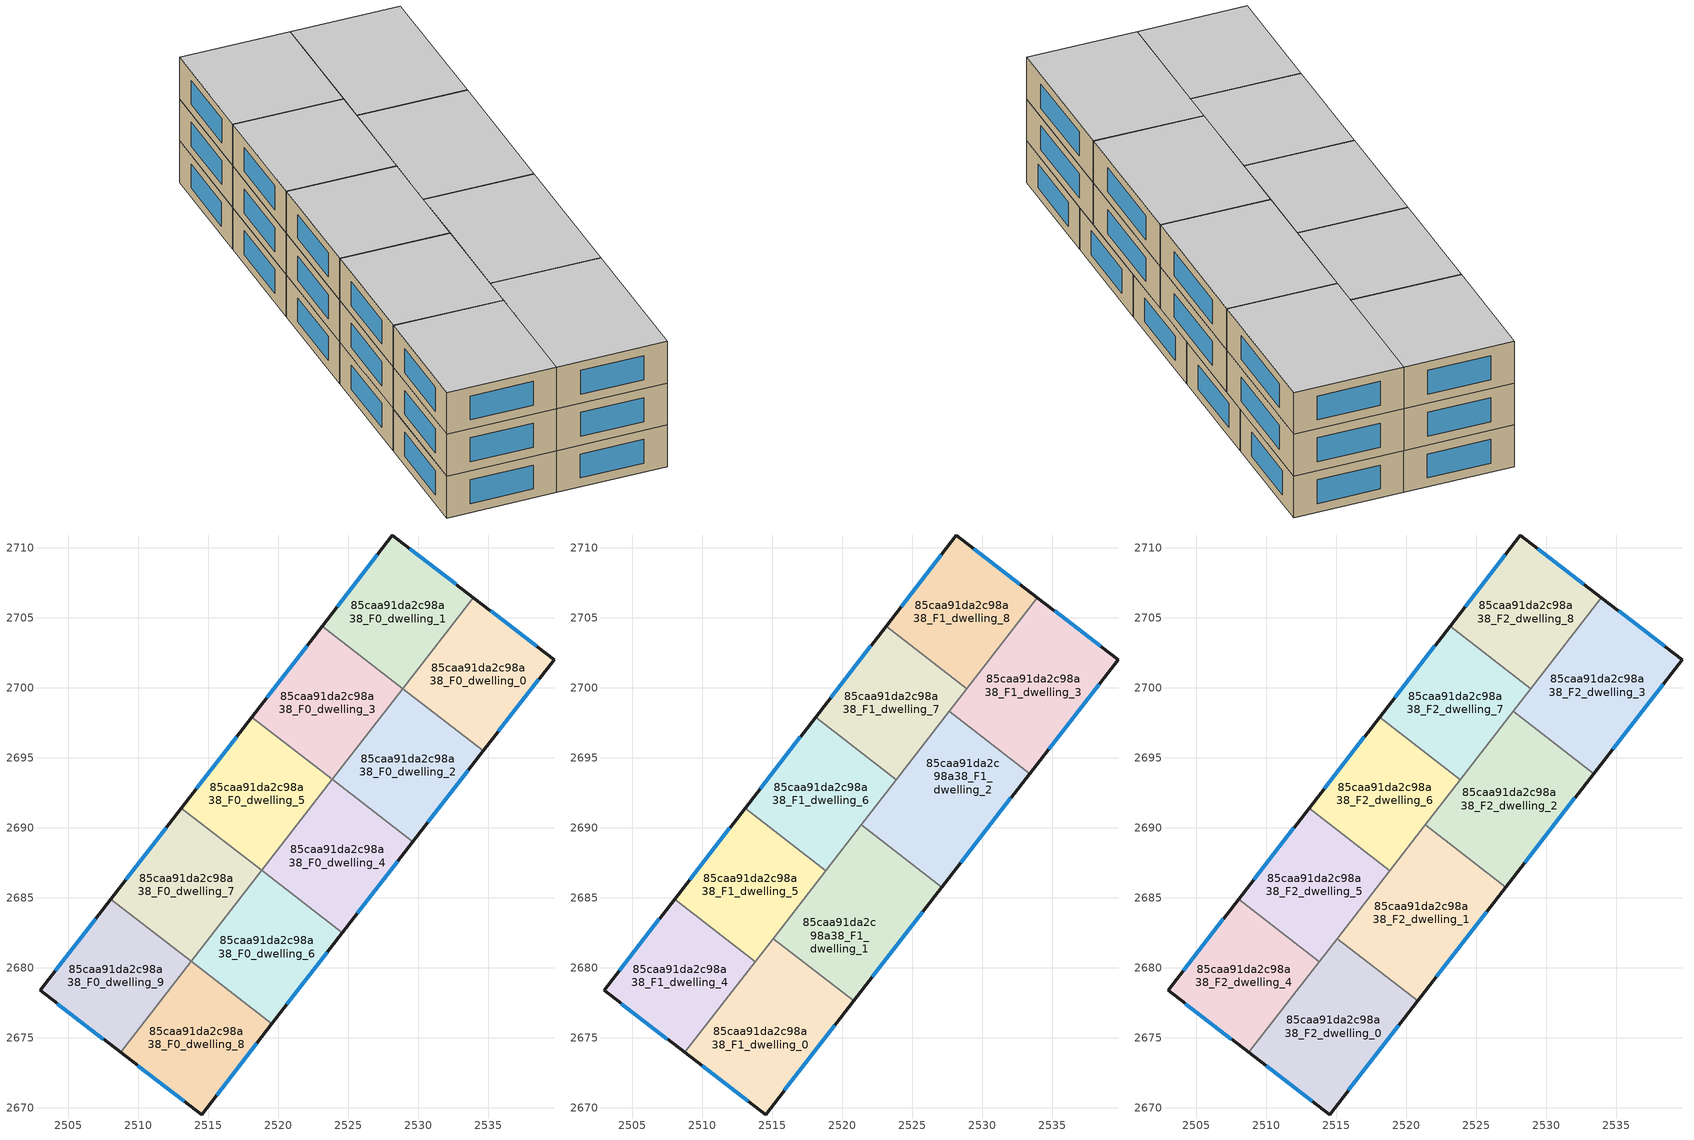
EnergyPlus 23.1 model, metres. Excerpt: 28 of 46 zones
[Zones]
85caa91da2c98a38_F0_dwelling_0
 floor ground (EU_floor_Construction): 2539.71,2702.02 2534.66,2695.5 2528.91,2699.95 2533.95,2706.45 z0
 wall outside (EU_wall_Construction): 2534.66,2695.5 2539.71,2702.02 2533.95,2706.45 z0:3
 wall to 85caa91da2c98a38_F0_dwelling_1 (EU_wall_Construction): 2533.95,2706.45 2528.91,2699.95 z0:3
 wall to 85caa91da2c98a38_F0_dwelling_2 (EU_wall_Construction): 2528.91,2699.95 2534.66,2695.5 z0:3
 window (EU_Window_Construction): 2538.48,2702.97 2535.18,2705.5 / 2535.74,2696.9 2538.63,2700.62 z0.64:2.36
 ceiling adiabatic (EU_roof_Construction): 2534.66,2695.5 2539.71,2702.02 2533.95,2706.45 2528.91,2699.95 z3
85caa91da2c98a38_F0_dwelling_1
 floor ground (EU_floor_Construction): 2533.95,2706.45 2528.91,2699.95 2523.15,2704.41 2528.17,2710.89 z0
 wall outside (EU_wall_Construction): 2533.95,2706.45 2528.17,2710.89 2523.15,2704.41 z0:3
 wall to 85caa91da2c98a38_F0_dwelling_3 (EU_wall_Construction): 2523.15,2704.41 2528.91,2699.96 z0:3
 wall to 85caa91da2c98a38_F0_dwelling_2 (EU_wall_Construction): 2528.91,2699.96 2528.91,2699.95 z0:3
 window (EU_Window_Construction): 2527.09,2709.5 2524.23,2705.8 / 2532.71,2707.4 2529.41,2709.94 z0.64:2.36
 ceiling adiabatic (EU_roof_Construction): 2528.91,2699.95 2533.95,2706.45 2533.94,2706.46 2528.91,2699.96 z3
85caa91da2c98a38_F0_dwelling_2
 floor ground (EU_floor_Construction): 2534.66,2695.5 2529.62,2689 2523.87,2693.46 2528.91,2699.96 z0
 wall outside (EU_wall_Construction): 2529.62,2689 2534.66,2695.5 z0:3
 wall to 85caa91da2c98a38_F0_dwelling_3 (EU_wall_Construction): 2528.91,2699.96 2523.87,2693.46 z0:3
 wall to 85caa91da2c98a38_F0_dwelling_4 (EU_wall_Construction): 2523.87,2693.46 2529.62,2689 z0:3
 window (EU_Window_Construction): 2530.7,2690.39 2533.58,2694.11 z0.64:2.36
 ceiling adiabatic (EU_roof_Construction): 2533.41,2693.89 2534.66,2695.5 2528.91,2699.96 2523.87,2693.46 2527.66,2698.34 z3
85caa91da2c98a38_F0_dwelling_3
 floor ground (EU_floor_Construction): 2528.91,2699.96 2523.87,2693.46 2518.12,2697.92 2523.15,2704.41 z0
 wall outside (EU_wall_Construction): 2523.15,2704.41 2518.12,2697.92 z0:3
 wall to 85caa91da2c98a38_F0_dwelling_5 (EU_wall_Construction): 2518.12,2697.92 2523.87,2693.46 z0:3
 window (EU_Window_Construction): 2522.07,2703.02 2519.2,2699.31 z0.64:2.36
85caa91da2c98a38_F0_dwelling_4
 floor ground (EU_floor_Construction): 2529.62,2689 2524.59,2682.5 2518.84,2686.96 2523.87,2693.46 z0
 wall outside (EU_wall_Construction): 2524.59,2682.5 2529.62,2689 z0:3
 wall to 85caa91da2c98a38_F0_dwelling_5 (EU_wall_Construction): 2523.87,2693.46 2518.84,2686.96 z0:3
 wall to 85caa91da2c98a38_F0_dwelling_6 (EU_wall_Construction): 2518.84,2686.96 2524.59,2682.5 z0:3
 window (EU_Window_Construction): 2525.67,2683.89 2528.55,2687.61 z0.64:2.36
 ceiling adiabatic (EU_roof_Construction): 2524.59,2682.5 2527.12,2685.76 2521.36,2690.22 2523.87,2693.46 2518.84,2686.96 z3
85caa91da2c98a38_F0_dwelling_5
 floor ground (EU_floor_Construction): 2523.87,2693.46 2518.84,2686.96 2513.08,2691.42 2518.12,2697.92 z0
 wall outside (EU_wall_Construction): 2518.12,2697.92 2513.08,2691.42 z0:3
 wall to 85caa91da2c98a38_F0_dwelling_7 (EU_wall_Construction): 2513.08,2691.42 2518.84,2686.96 z0:3
 window (EU_Window_Construction): 2517.04,2696.52 2514.16,2692.81 z0.64:2.36
85caa91da2c98a38_F0_dwelling_6
 floor ground (EU_floor_Construction): 2524.59,2682.5 2519.56,2676 2513.8,2680.46 2518.84,2686.96 z0
 wall outside (EU_wall_Construction): 2519.56,2676 2524.59,2682.5 z0:3
 wall to 85caa91da2c98a38_F0_dwelling_7 (EU_wall_Construction): 2518.84,2686.96 2513.8,2680.46 z0:3
 wall to 85caa91da2c98a38_F0_dwelling_8 (EU_wall_Construction): 2513.8,2680.46 2519.56,2676 z0:3
 window (EU_Window_Construction): 2520.64,2677.39 2523.51,2681.11 z0.64:2.36
85caa91da2c98a38_F0_dwelling_7
 floor ground (EU_floor_Construction): 2518.84,2686.96 2513.8,2680.46 2508.05,2684.92 2513.08,2691.42 z0
 wall outside (EU_wall_Construction): 2513.08,2691.42 2508.05,2684.92 z0:3
 wall to 85caa91da2c98a38_F0_dwelling_9 (EU_wall_Construction): 2508.05,2684.92 2513.79,2680.47 z0:3
 wall to 85caa91da2c98a38_F0_dwelling_8 (EU_wall_Construction): 2513.79,2680.47 2513.8,2680.46 z0:3
 window (EU_Window_Construction): 2512,2690.02 2509.13,2686.31 z0.64:2.36
85caa91da2c98a38_F0_dwelling_8
 floor ground (EU_floor_Construction): 2519.56,2676 2514.54,2669.52 2508.76,2673.97 2513.79,2680.47 z0
 wall outside (EU_wall_Construction): 2508.76,2673.97 2514.54,2669.52 2519.56,2676 z0:3
 wall to 85caa91da2c98a38_F0_dwelling_9 (EU_wall_Construction): 2513.79,2680.47 2508.76,2673.97 z0:3
 window (EU_Window_Construction): 2515.61,2670.91 2518.48,2674.61 / 2510,2673.02 2513.3,2670.48 z0.64:2.36
85caa91da2c98a38_F0_dwelling_9
 floor ground (EU_floor_Construction): 2513.79,2680.47 2508.76,2673.97 2503,2678.39 2508.05,2684.92 z0
 wall outside (EU_wall_Construction): 2508.05,2684.92 2503,2678.39 2508.76,2673.97 z0:3
 window (EU_Window_Construction): 2506.97,2683.52 2504.08,2679.79 / 2504.23,2677.45 2507.52,2674.92 z0.64:2.36
85caa91da2c98a38_F1_dwelling_0
 floor to 85caa91da2c98a38_F0_dwelling_8 (EU_floor_Construction): 2519.56,2676 2514.54,2669.52 2508.77,2673.96 2513.8,2680.46 z3
 floor to 85caa91da2c98a38_F0_dwelling_6 (EU_floor_Construction): 2520.82,2677.64 2519.56,2676 2513.8,2680.46 2515.07,2682.09 z3
 wall outside (EU_wall_Construction): 2508.77,2673.96 2514.54,2669.52 2520.82,2677.64 z3:6
 wall to 85caa91da2c98a38_F1_dwelling_1 (EU_wall_Construction): 2520.82,2677.64 2515.07,2682.09 z3:6
 wall to 85caa91da2c98a38_F1_dwelling_4 (EU_wall_Construction): 2513.79,2680.45 2508.77,2673.96 z3:6
 wall to 85caa91da2c98a38_F1_dwelling_5 (EU_wall_Construction): 2515.07,2682.09 2513.79,2680.45 z3:6
 window (EU_Window_Construction): 2515.88,2671.26 2519.48,2675.9 / 2510,2673.01 2513.3,2670.47 z3.64:5.36
85caa91da2c98a38_F1_dwelling_1
 floor to 85caa91da2c98a38_F0_dwelling_6 (EU_floor_Construction): 2524.59,2682.5 2520.82,2677.64 2515.07,2682.09 2518.84,2686.96 z3
 floor adiabatic (EU_floor_Construction): 2527.12,2685.76 2524.59,2682.5 2518.84,2686.96 2521.36,2690.22 z3
 wall outside (EU_wall_Construction): 2520.82,2677.64 2527.12,2685.76 z3:6
 wall to 85caa91da2c98a38_F1_dwelling_2 (EU_wall_Construction): 2527.12,2685.76 2521.36,2690.22 z3:6
 wall to 85caa91da2c98a38_F1_dwelling_5 (EU_wall_Construction): 2518.83,2686.95 2515.07,2682.09 z3:6
 wall to 85caa91da2c98a38_F1_dwelling_6 (EU_wall_Construction): 2521.36,2690.22 2518.83,2686.95 z3:6
 window (EU_Window_Construction): 2522.17,2679.38 2525.77,2684.02 z3.64:5.36
85caa91da2c98a38_F1_dwelling_2
 floor to 85caa91da2c98a38_F0_dwelling_2 (EU_floor_Construction): 2533.41,2693.89 2529.62,2689 2523.87,2693.46 2527.66,2698.34 z3
 floor to 85caa91da2c98a38_F0_dwelling_4 (EU_floor_Construction): 2529.62,2689 2527.12,2685.76 2521.36,2690.22 2523.87,2693.46 z3
 wall outside (EU_wall_Construction): 2527.12,2685.76 2533.41,2693.89 z3:6
 wall to 85caa91da2c98a38_F1_dwelling_3 (EU_wall_Construction): 2533.41,2693.89 2527.66,2698.34 z3:6
 wall to 85caa91da2c98a38_F1_dwelling_7 (EU_wall_Construction): 2527.66,2698.34 2523.86,2693.45 z3:6
 wall to 85caa91da2c98a38_F1_dwelling_6 (EU_wall_Construction): 2523.86,2693.45 2521.36,2690.22 z3:6
 window (EU_Window_Construction): 2528.46,2687.5 2532.06,2692.15 z3.64:5.36
85caa91da2c98a38_F1_dwelling_3
 floor adiabatic (EU_floor_Construction): 2539.71,2702.02 2533.41,2693.89 2527.66,2698.34 2533.94,2706.46 z3
 wall outside (EU_wall_Construction): 2533.41,2693.89 2539.71,2702.02 2533.94,2706.46 z3:6
 wall to 85caa91da2c98a38_F1_dwelling_8 (EU_wall_Construction): 2533.94,2706.46 2528.9,2699.95 z3:6
 wall to 85caa91da2c98a38_F1_dwelling_7 (EU_wall_Construction): 2528.9,2699.95 2527.66,2698.34 z3:6
 window (EU_Window_Construction): 2538.47,2702.97 2535.18,2705.51 / 2534.76,2695.63 2538.36,2700.28 z3.64:5.36
85caa91da2c98a38_F1_dwelling_4
 floor to 85caa91da2c98a38_F0_dwelling_9 (EU_floor_Construction): 2513.78,2680.46 2508.76,2673.97 2503,2678.39 2508.04,2684.91 z3
 floor to 85caa91da2c98a38_F0_dwelling_8 (EU_floor_Construction): 2513.79,2680.45 2508.77,2673.96 2508.76,2673.97 2513.78,2680.46 z3
 wall outside (EU_wall_Construction): 2508.04,2684.91 2503,2678.39 2508.77,2673.96 z3:6
 wall to 85caa91da2c98a38_F1_dwelling_5 (EU_wall_Construction): 2513.79,2680.45 2508.04,2684.91 z3:6
 window (EU_Window_Construction): 2504.23,2677.44 2507.53,2674.91 / 2506.96,2683.51 2504.08,2679.79 z3.64:5.36
85caa91da2c98a38_F1_dwelling_5
 floor to 85caa91da2c98a38_F0_dwelling_7 (EU_floor_Construction): 2518.83,2686.95 2513.8,2680.46 2508.05,2684.92 2513.07,2691.4 z3
 floor to 85caa91da2c98a38_F0_dwelling_9 (EU_floor_Construction): 2513.79,2680.47 2513.78,2680.46 2508.04,2684.91 2508.05,2684.92 z3
 wall outside (EU_wall_Construction): 2513.07,2691.41 2508.04,2684.91 z3:6
 wall to 85caa91da2c98a38_F1_dwelling_6 (EU_wall_Construction): 2518.83,2686.95 2513.07,2691.41 z3:6
 window (EU_Window_Construction): 2512,2690.01 2509.12,2686.3 z3.64:5.36
85caa91da2c98a38_F1_dwelling_6
 floor to 85caa91da2c98a38_F0_dwelling_5 (EU_floor_Construction): 2523.86,2693.45 2518.84,2686.96 2513.08,2691.42 2518.11,2697.9 z3
 floor to 85caa91da2c98a38_F0_dwelling_7 (EU_floor_Construction): 2518.84,2686.96 2518.83,2686.95 2513.07,2691.4 2513.08,2691.42 z3
 wall outside (EU_wall_Construction): 2518.11,2697.9 2513.07,2691.41 z3:6
 wall to 85caa91da2c98a38_F1_dwelling_7 (EU_wall_Construction): 2523.86,2693.45 2518.11,2697.9 z3:6
 window (EU_Window_Construction): 2517.03,2696.51 2514.15,2692.8 z3.64:5.36
85caa91da2c98a38_F1_dwelling_7
 floor to 85caa91da2c98a38_F0_dwelling_3 (EU_floor_Construction): 2528.9,2699.95 2523.87,2693.46 2518.12,2697.91 2523.14,2704.4 z3
 floor to 85caa91da2c98a38_F0_dwelling_5 (EU_floor_Construction): 2523.87,2693.46 2523.86,2693.45 2518.11,2697.9 2518.12,2697.91 z3
 wall outside (EU_wall_Construction): 2523.14,2704.4 2518.11,2697.9 z3:6
 wall to 85caa91da2c98a38_F1_dwelling_8 (EU_wall_Construction): 2528.9,2699.95 2523.14,2704.4 z3:6
 window (EU_Window_Construction): 2522.06,2703.01 2519.19,2699.3 z3.64:5.36
85caa91da2c98a38_F1_dwelling_8
 floor to 85caa91da2c98a38_F0_dwelling_1 (EU_floor_Construction): 2533.94,2706.46 2528.91,2699.96 2523.15,2704.41 2528.17,2710.89 z3
 floor to 85caa91da2c98a38_F0_dwelling_3 (EU_floor_Construction): 2528.91,2699.96 2528.9,2699.95 2523.14,2704.4 2523.15,2704.41 z3
 wall outside (EU_wall_Construction): 2533.94,2706.46 2528.17,2710.89 2523.14,2704.4 z3:6
 window (EU_Window_Construction): 2527.09,2709.5 2524.22,2705.79 / 2532.7,2707.41 2529.41,2709.94 z3.64:5.36
85caa91da2c98a38_F2_dwelling_0
 floor to 85caa91da2c98a38_F1_dwelling_0 (EU_floor_Construction): 2520.82,2677.64 2514.54,2669.52 2508.77,2673.96 2515.07,2682.09 z6
 wall outside (EU_wall_Construction): 2508.77,2673.96 2514.54,2669.52 2520.82,2677.64 z6:9
 wall to 85caa91da2c98a38_F2_dwelling_1 (EU_wall_Construction): 2520.82,2677.64 2515.07,2682.09 z6:9
 wall to 85caa91da2c98a38_F2_dwelling_4 (EU_wall_Construction): 2513.79,2680.45 2508.77,2673.96 z6:9
 wall to 85caa91da2c98a38_F2_dwelling_5 (EU_wall_Construction): 2515.07,2682.09 2513.79,2680.45 z6:9
 window (EU_Window_Construction): 2515.88,2671.26 2519.48,2675.9 / 2510,2673.01 2513.3,2670.47 z6.64:8.36
 ceiling to 85caa91da2c98a38_F3_dwelling_0 (EU_floor_Construction): 2514.54,2669.52 2520.82,2677.64 2515.07,2682.09 2508.77,2673.96 z9
85caa91da2c98a38_F2_dwelling_1
 floor to 85caa91da2c98a38_F1_dwelling_1 (EU_floor_Construction): 2527.12,2685.76 2520.82,2677.64 2515.07,2682.09 2521.36,2690.22 z6
 wall outside (EU_wall_Construction): 2520.82,2677.64 2527.12,2685.76 z6:9
 wall to 85caa91da2c98a38_F2_dwelling_2 (EU_wall_Construction): 2527.12,2685.76 2521.36,2690.22 z6:9
 wall to 85caa91da2c98a38_F2_dwelling_5 (EU_wall_Construction): 2518.83,2686.95 2515.07,2682.09 z6:9
 wall to 85caa91da2c98a38_F2_dwelling_6 (EU_wall_Construction): 2521.36,2690.22 2518.83,2686.95 z6:9
 window (EU_Window_Construction): 2522.17,2679.38 2525.77,2684.02 z6.64:8.36
 ceiling to 85caa91da2c98a38_F3_dwelling_1 (EU_floor_Construction): 2520.82,2677.64 2527.12,2685.76 2521.36,2690.22 2515.07,2682.09 z9
85caa91da2c98a38_F2_dwelling_2
 floor to 85caa91da2c98a38_F1_dwelling_2 (EU_floor_Construction): 2533.41,2693.89 2527.12,2685.76 2521.36,2690.22 2527.66,2698.34 z6
 wall outside (EU_wall_Construction): 2527.12,2685.76 2533.41,2693.89 z6:9
 wall to 85caa91da2c98a38_F2_dwelling_3 (EU_wall_Construction): 2533.41,2693.89 2527.66,2698.34 z6:9
 wall to 85caa91da2c98a38_F2_dwelling_7 (EU_wall_Construction): 2527.66,2698.34 2523.86,2693.45 z6:9
 wall to 85caa91da2c98a38_F2_dwelling_6 (EU_wall_Construction): 2523.86,2693.45 2521.36,2690.22 z6:9
 window (EU_Window_Construction): 2528.46,2687.5 2532.06,2692.15 z6.64:8.36
 ceiling to 85caa91da2c98a38_F3_dwelling_2 (EU_floor_Construction): 2527.12,2685.76 2533.41,2693.89 2527.66,2698.34 2521.36,2690.22 z9
85caa91da2c98a38_F2_dwelling_3
 floor to 85caa91da2c98a38_F1_dwelling_3 (EU_floor_Construction): 2539.71,2702.02 2533.41,2693.89 2527.66,2698.34 2533.94,2706.46 z6
 wall outside (EU_wall_Construction): 2533.41,2693.89 2539.71,2702.02 2533.94,2706.46 z6:9
 wall to 85caa91da2c98a38_F2_dwelling_8 (EU_wall_Construction): 2533.94,2706.46 2528.9,2699.95 z6:9
 wall to 85caa91da2c98a38_F2_dwelling_7 (EU_wall_Construction): 2528.9,2699.95 2527.66,2698.34 z6:9
 window (EU_Window_Construction): 2538.47,2702.97 2535.18,2705.51 / 2534.76,2695.63 2538.36,2700.28 z6.64:8.36
 ceiling to 85caa91da2c98a38_F3_dwelling_3 (EU_floor_Construction): 2533.41,2693.89 2539.71,2702.02 2533.94,2706.46 2527.66,2698.34 z9
85caa91da2c98a38_F2_dwelling_4
 floor to 85caa91da2c98a38_F1_dwelling_4 (EU_floor_Construction): 2513.79,2680.45 2508.77,2673.96 2503,2678.39 2508.04,2684.91 z6
 wall outside (EU_wall_Construction): 2508.04,2684.91 2503,2678.39 2508.77,2673.96 z6:9
 wall to 85caa91da2c98a38_F2_dwelling_5 (EU_wall_Construction): 2513.79,2680.45 2508.04,2684.91 z6:9
 window (EU_Window_Construction): 2504.23,2677.44 2507.53,2674.91 / 2506.96,2683.51 2504.08,2679.79 z6.64:8.36
 ceiling to 85caa91da2c98a38_F3_dwelling_4 (EU_floor_Construction): 2508.77,2673.96 2513.79,2680.45 2508.04,2684.91 2503,2678.39 z9
85caa91da2c98a38_F2_dwelling_5
 floor to 85caa91da2c98a38_F1_dwelling_5 (EU_floor_Construction): 2518.83,2686.95 2513.79,2680.45 2508.04,2684.91 2513.07,2691.41 z6
 wall outside (EU_wall_Construction): 2513.07,2691.41 2508.04,2684.91 z6:9
 wall to 85caa91da2c98a38_F2_dwelling_6 (EU_wall_Construction): 2518.83,2686.95 2513.07,2691.41 z6:9
 window (EU_Window_Construction): 2512,2690.01 2509.12,2686.3 z6.64:8.36
 ceiling to 85caa91da2c98a38_F3_dwelling_5 (EU_floor_Construction): 2513.79,2680.45 2518.83,2686.95 2513.07,2691.41 2508.04,2684.91 z9
85caa91da2c98a38_F2_dwelling_6
 floor to 85caa91da2c98a38_F1_dwelling_6 (EU_floor_Construction): 2523.86,2693.45 2518.83,2686.95 2513.07,2691.41 2518.11,2697.9 z6
 wall outside (EU_wall_Construction): 2518.11,2697.9 2513.07,2691.41 z6:9
 wall to 85caa91da2c98a38_F2_dwelling_7 (EU_wall_Construction): 2523.86,2693.45 2518.11,2697.9 z6:9
 window (EU_Window_Construction): 2517.03,2696.51 2514.15,2692.8 z6.64:8.36
 ceiling to 85caa91da2c98a38_F3_dwelling_6 (EU_floor_Construction): 2518.83,2686.95 2523.86,2693.45 2518.11,2697.9 2513.07,2691.41 z9
85caa91da2c98a38_F2_dwelling_7
 floor to 85caa91da2c98a38_F1_dwelling_7 (EU_floor_Construction): 2528.9,2699.95 2523.86,2693.45 2518.11,2697.9 2523.14,2704.4 z6
 wall outside (EU_wall_Construction): 2523.14,2704.4 2518.11,2697.9 z6:9
 wall to 85caa91da2c98a38_F2_dwelling_8 (EU_wall_Construction): 2528.9,2699.95 2523.14,2704.4 z6:9
 window (EU_Window_Construction): 2522.06,2703.01 2519.19,2699.3 z6.64:8.36
 ceiling to 85caa91da2c98a38_F3_dwelling_7 (EU_floor_Construction): 2523.86,2693.45 2528.9,2699.95 2523.14,2704.4 2518.11,2697.9 z9
85caa91da2c98a38_F2_dwelling_8
 floor to 85caa91da2c98a38_F1_dwelling_8 (EU_floor_Construction): 2533.94,2706.46 2528.9,2699.95 2523.14,2704.4 2528.17,2710.89 z6
 wall outside (EU_wall_Construction): 2533.94,2706.46 2528.17,2710.89 2523.14,2704.4 z6:9
 window (EU_Window_Construction): 2527.09,2709.5 2524.22,2705.79 / 2532.7,2707.41 2529.41,2709.94 z6.64:8.36
 ceiling to 85caa91da2c98a38_F3_dwelling_8 (EU_floor_Construction): 2528.9,2699.95 2533.94,2706.46 2528.17,2710.89 2523.14,2704.4 z9
[Building]
EU S2 Campaign: North Axis=0; Terrain=City; Solar Distribution=FullExterior
[Site:Location]
Yerevan-Zvartnots.Intl.AP: Latitude=40.15; Longitude=44.383; Time Zone=4; Elevation=854
[SizingPeriod:WeatherFileDays]
AnnualSizingPeriod: Begin Month=1; Begin Day of Month=1; End Month=12; End Day of Month=31; Day of Week for Start Day=Monday; Use Weather File Daylight Saving Period=No; Use Weather File Rain and Snow Indicators=No
[MATERIAL]
EU_InternalMass_Material: Roughness=MediumRough; Thickness=0.1; Conductivity=1; Density=1800; Specific Heat=900; Thermal Absorptance=0.9; Solar Absorptance=0.7; Visible Absorptance=0.7
[MATERIAL:NOMASS] Roughness=MediumRough; Thermal Absorptance=0.9; Solar Absorptance=0.7; Visible Absorptance=0.7
Name | Thermal Resistance
EU_wall_NoMass | 1.05043
EU_roof_NoMass | 1.45357
EU_floor_NoMass | 0.478065
[WINDOWMATERIAL:SIMPLEGLAZINGSYSTEM]
EU_Window_SimpleGlazing: UFactor=2.5566; Solar Heat Gain Coefficient=0.75; Visible Transmittance=0.75
[CONSTRUCTION]
EU_wall_Construction: EU_wall_NoMass
EU_roof_Construction: EU_roof_NoMass
EU_floor_Construction: EU_floor_NoMass
EU_Window_Construction: EU_Window_SimpleGlazing
EU_InternalMass_Construction: EU_InternalMass_Material
[ZONE] Type=1; Multiplier=1; Ceiling Height=autocalculate; Floor Area=autocalculate; Part of Total Floor Area=Yes
Name | Volume
85caa91da2c98a38_F0_dwelling_0; 85caa91da2c98a38_F0_dwelling_9 | 179.514
85caa91da2c98a38_F1_dwelling_0; 85caa91da2c98a38_F2_dwelling_0 | 224.368
85caa91da2c98a38_F0_dwelling_1; 85caa91da2c98a38_F0_dwelling_8 | 179.521
85caa91da2c98a38_F1_dwelling_1; 85caa91da2c98a38_F2_dwelling_1 | 224.355
85caa91da2c98a38_F0_dwelling_2; 85caa91da2c98a38_F1_dwelling_5; 85caa91da2c98a38_F2_dwelling_5; 85caa91da2c98a38_F0_dwelling_6; 85caa91da2c98a38_F1_dwelling_6; 85caa91da2c98a38_F2_dwelling_6 | 179.528
85caa91da2c98a38_F1_dwelling_2; 85caa91da2c98a38_F2_dwelling_2 | 224.392
85caa91da2c98a38_F0_dwelling_3; 85caa91da2c98a38_F0_dwelling_5 | 179.495
85caa91da2c98a38_F1_dwelling_3; 85caa91da2c98a38_F2_dwelling_3 | 224.373
85caa91da2c98a38_F0_dwelling_4 | 179.51
85caa91da2c98a38_F1_dwelling_4; 85caa91da2c98a38_F2_dwelling_4; 85caa91da2c98a38_F1_dwelling_8; 85caa91da2c98a38_F2_dwelling_8 | 179.518
85caa91da2c98a38_F0_dwelling_7 | 179.526
85caa91da2c98a38_F1_dwelling_7; 85caa91da2c98a38_F2_dwelling_7 | 179.496
[INTERNALMASS] Construction=EU_InternalMass_Construction
Name | Zone or ZoneList | Surface Area
85caa91da2c98a38_F0_dwelling_0_EU_InternalMass | 85caa91da2c98a38_F0_dwelling_0 | 59.8379
85caa91da2c98a38_F0_dwelling_1_EU_InternalMass | 85caa91da2c98a38_F0_dwelling_1 | 59.8404
85caa91da2c98a38_F0_dwelling_2_EU_InternalMass | 85caa91da2c98a38_F0_dwelling_2 | 59.8427
85caa91da2c98a38_F0_dwelling_3_EU_InternalMass | 85caa91da2c98a38_F0_dwelling_3 | 59.8318
85caa91da2c98a38_F0_dwelling_4_EU_InternalMass | 85caa91da2c98a38_F0_dwelling_4 | 59.8368
85caa91da2c98a38_F0_dwelling_5_EU_InternalMass | 85caa91da2c98a38_F0_dwelling_5 | 59.8318
85caa91da2c98a38_F0_dwelling_6_EU_InternalMass | 85caa91da2c98a38_F0_dwelling_6 | 59.8427
85caa91da2c98a38_F0_dwelling_7_EU_InternalMass | 85caa91da2c98a38_F0_dwelling_7 | 59.842
85caa91da2c98a38_F0_dwelling_8_EU_InternalMass | 85caa91da2c98a38_F0_dwelling_8 | 59.8404
85caa91da2c98a38_F0_dwelling_9_EU_InternalMass | 85caa91da2c98a38_F0_dwelling_9 | 59.8379
85caa91da2c98a38_F1_dwelling_0_EU_InternalMass | 85caa91da2c98a38_F1_dwelling_0 | 74.7892
85caa91da2c98a38_F1_dwelling_1_EU_InternalMass | 85caa91da2c98a38_F1_dwelling_1 | 74.7853
85caa91da2c98a38_F1_dwelling_2_EU_InternalMass | 85caa91da2c98a38_F1_dwelling_2 | 74.8011
85caa91da2c98a38_F1_dwelling_3_EU_InternalMass | 85caa91da2c98a38_F1_dwelling_3 | 74.791
85caa91da2c98a38_F1_dwelling_4_EU_InternalMass | 85caa91da2c98a38_F1_dwelling_4 | 59.8393
85caa91da2c98a38_F1_dwelling_5_EU_InternalMass | 85caa91da2c98a38_F1_dwelling_5 | 59.8427
85caa91da2c98a38_F1_dwelling_6_EU_InternalMass | 85caa91da2c98a38_F1_dwelling_6 | 59.8427
85caa91da2c98a38_F1_dwelling_7_EU_InternalMass | 85caa91da2c98a38_F1_dwelling_7 | 59.8318
85caa91da2c98a38_F1_dwelling_8_EU_InternalMass | 85caa91da2c98a38_F1_dwelling_8 | 59.8393
85caa91da2c98a38_F2_dwelling_0_EU_InternalMass | 85caa91da2c98a38_F2_dwelling_0 | 74.7892
85caa91da2c98a38_F2_dwelling_1_EU_InternalMass | 85caa91da2c98a38_F2_dwelling_1 | 74.7853
85caa91da2c98a38_F2_dwelling_2_EU_InternalMass | 85caa91da2c98a38_F2_dwelling_2 | 74.8011
85caa91da2c98a38_F2_dwelling_3_EU_InternalMass | 85caa91da2c98a38_F2_dwelling_3 | 74.791
85caa91da2c98a38_F2_dwelling_4_EU_InternalMass | 85caa91da2c98a38_F2_dwelling_4 | 59.8393
85caa91da2c98a38_F2_dwelling_5_EU_InternalMass | 85caa91da2c98a38_F2_dwelling_5 | 59.8427
85caa91da2c98a38_F2_dwelling_6_EU_InternalMass | 85caa91da2c98a38_F2_dwelling_6 | 59.8427
85caa91da2c98a38_F2_dwelling_7_EU_InternalMass | 85caa91da2c98a38_F2_dwelling_7 | 59.8318
85caa91da2c98a38_F2_dwelling_8_EU_InternalMass | 85caa91da2c98a38_F2_dwelling_8 | 59.8393
[OTHEREQUIPMENT] Fuel Type=Electricity; Design Level Calculation Method=Watts/Area; Power per Zone Floor Area=1; Fraction Latent=0; Fraction Radiant=0; Fraction Lost=0; Carbon Dioxide Generation Rate=0; EndUse Subcategory=EU_Step8_InternalGains
Name | Zone or ZoneList or Space or SpaceList | Schedule
EU_Step8_InternalGain_85caa91da2c98a38_F0_dwelling_0_f000 | 85caa91da2c98a38_F0_dwelling_0 | EU_Step8_GainSchedule_85caa91da2c98a38_F0_dwelling_0_f000
EU_Step8_InternalGain_85caa91da2c98a38_F0_dwelling_1_f000 | 85caa91da2c98a38_F0_dwelling_1 | EU_Step8_GainSchedule_85caa91da2c98a38_F0_dwelling_1_f000
EU_Step8_InternalGain_85caa91da2c98a38_F0_dwelling_2_f000 | 85caa91da2c98a38_F0_dwelling_2 | EU_Step8_GainSchedule_85caa91da2c98a38_F0_dwelling_2_f000
EU_Step8_InternalGain_85caa91da2c98a38_F0_dwelling_3_f000 | 85caa91da2c98a38_F0_dwelling_3 | EU_Step8_GainSchedule_85caa91da2c98a38_F0_dwelling_3_f000
EU_Step8_InternalGain_85caa91da2c98a38_F0_dwelling_4_f000 | 85caa91da2c98a38_F0_dwelling_4 | EU_Step8_GainSchedule_85caa91da2c98a38_F0_dwelling_4_f000
EU_Step8_InternalGain_85caa91da2c98a38_F0_dwelling_5_f000 | 85caa91da2c98a38_F0_dwelling_5 | EU_Step8_GainSchedule_85caa91da2c98a38_F0_dwelling_5_f000
EU_Step8_InternalGain_85caa91da2c98a38_F0_dwelling_6_f000 | 85caa91da2c98a38_F0_dwelling_6 | EU_Step8_GainSchedule_85caa91da2c98a38_F0_dwelling_6_f000
EU_Step8_InternalGain_85caa91da2c98a38_F0_dwelling_7_f000 | 85caa91da2c98a38_F0_dwelling_7 | EU_Step8_GainSchedule_85caa91da2c98a38_F0_dwelling_7_f000
EU_Step8_InternalGain_85caa91da2c98a38_F0_dwelling_8_f000 | 85caa91da2c98a38_F0_dwelling_8 | EU_Step8_GainSchedule_85caa91da2c98a38_F0_dwelling_8_f000
EU_Step8_InternalGain_85caa91da2c98a38_F0_dwelling_9_f000 | 85caa91da2c98a38_F0_dwelling_9 | EU_Step8_GainSchedule_85caa91da2c98a38_F0_dwelling_9_f000
EU_Step8_InternalGain_85caa91da2c98a38_F1_dwelling_0_f000 | 85caa91da2c98a38_F1_dwelling_0 | EU_Step8_GainSchedule_85caa91da2c98a38_F1_dwelling_0_f000
EU_Step8_InternalGain_85caa91da2c98a38_F1_dwelling_1_f000 | 85caa91da2c98a38_F1_dwelling_1 | EU_Step8_GainSchedule_85caa91da2c98a38_F1_dwelling_1_f000
EU_Step8_InternalGain_85caa91da2c98a38_F1_dwelling_2_f000 | 85caa91da2c98a38_F1_dwelling_2 | EU_Step8_GainSchedule_85caa91da2c98a38_F1_dwelling_2_f000
EU_Step8_InternalGain_85caa91da2c98a38_F1_dwelling_3_f000 | 85caa91da2c98a38_F1_dwelling_3 | EU_Step8_GainSchedule_85caa91da2c98a38_F1_dwelling_3_f000
EU_Step8_InternalGain_85caa91da2c98a38_F1_dwelling_4_f000 | 85caa91da2c98a38_F1_dwelling_4 | EU_Step8_GainSchedule_85caa91da2c98a38_F1_dwelling_4_f000
EU_Step8_InternalGain_85caa91da2c98a38_F1_dwelling_5_f000 | 85caa91da2c98a38_F1_dwelling_5 | EU_Step8_GainSchedule_85caa91da2c98a38_F1_dwelling_5_f000
EU_Step8_InternalGain_85caa91da2c98a38_F1_dwelling_6_f000 | 85caa91da2c98a38_F1_dwelling_6 | EU_Step8_GainSchedule_85caa91da2c98a38_F1_dwelling_6_f000
EU_Step8_InternalGain_85caa91da2c98a38_F1_dwelling_7_f000 | 85caa91da2c98a38_F1_dwelling_7 | EU_Step8_GainSchedule_85caa91da2c98a38_F1_dwelling_7_f000
EU_Step8_InternalGain_85caa91da2c98a38_F1_dwelling_8_f000 | 85caa91da2c98a38_F1_dwelling_8 | EU_Step8_GainSchedule_85caa91da2c98a38_F1_dwelling_8_f000
EU_Step8_InternalGain_85caa91da2c98a38_F2_dwelling_0_f000 | 85caa91da2c98a38_F2_dwelling_0 | EU_Step8_GainSchedule_85caa91da2c98a38_F2_dwelling_0_f000
EU_Step8_InternalGain_85caa91da2c98a38_F2_dwelling_1_f000 | 85caa91da2c98a38_F2_dwelling_1 | EU_Step8_GainSchedule_85caa91da2c98a38_F2_dwelling_1_f000
EU_Step8_InternalGain_85caa91da2c98a38_F2_dwelling_2_f000 | 85caa91da2c98a38_F2_dwelling_2 | EU_Step8_GainSchedule_85caa91da2c98a38_F2_dwelling_2_f000
EU_Step8_InternalGain_85caa91da2c98a38_F2_dwelling_3_f000 | 85caa91da2c98a38_F2_dwelling_3 | EU_Step8_GainSchedule_85caa91da2c98a38_F2_dwelling_3_f000
EU_Step8_InternalGain_85caa91da2c98a38_F2_dwelling_4_f000 | 85caa91da2c98a38_F2_dwelling_4 | EU_Step8_GainSchedule_85caa91da2c98a38_F2_dwelling_4_f000
EU_Step8_InternalGain_85caa91da2c98a38_F2_dwelling_5_f000 | 85caa91da2c98a38_F2_dwelling_5 | EU_Step8_GainSchedule_85caa91da2c98a38_F2_dwelling_5_f000
EU_Step8_InternalGain_85caa91da2c98a38_F2_dwelling_6_f000 | 85caa91da2c98a38_F2_dwelling_6 | EU_Step8_GainSchedule_85caa91da2c98a38_F2_dwelling_6_f000
EU_Step8_InternalGain_85caa91da2c98a38_F2_dwelling_7_f000 | 85caa91da2c98a38_F2_dwelling_7 | EU_Step8_GainSchedule_85caa91da2c98a38_F2_dwelling_7_f000
EU_Step8_InternalGain_85caa91da2c98a38_F2_dwelling_8_f000 | 85caa91da2c98a38_F2_dwelling_8 | EU_Step8_GainSchedule_85caa91da2c98a38_F2_dwelling_8_f000
[ZONEVENTILATION:DESIGNFLOWRATE] Schedule=EU_AlwaysOn; Design Flow Rate Calculation Method=AirChanges/Hour; Air Changes per Hour=0.557805; Ventilation Type=Natural; Fan Pressure Rise=0; Fan Total Efficiency=1; Constant Term Coefficient=1; Temperature Term Coefficient=0; Velocity Term Coefficient=0; Velocity Squared Term Coefficient=0; Minimum Indoor Temperature=-100; Maximum Indoor Temperature=100; Delta Temperature=-100; Minimum Outdoor Temperature=-100; Maximum Outdoor Temperature=100; Maximum Wind Speed=40
Name | Zone or ZoneList or Space or SpaceList
EU_ConstantAir_85caa91da2c98a38_F0_dwelling_0 | 85caa91da2c98a38_F0_dwelling_0
EU_ConstantAir_85caa91da2c98a38_F0_dwelling_1 | 85caa91da2c98a38_F0_dwelling_1
EU_ConstantAir_85caa91da2c98a38_F0_dwelling_2 | 85caa91da2c98a38_F0_dwelling_2
EU_ConstantAir_85caa91da2c98a38_F0_dwelling_3 | 85caa91da2c98a38_F0_dwelling_3
EU_ConstantAir_85caa91da2c98a38_F0_dwelling_4 | 85caa91da2c98a38_F0_dwelling_4
EU_ConstantAir_85caa91da2c98a38_F0_dwelling_5 | 85caa91da2c98a38_F0_dwelling_5
EU_ConstantAir_85caa91da2c98a38_F0_dwelling_6 | 85caa91da2c98a38_F0_dwelling_6
EU_ConstantAir_85caa91da2c98a38_F0_dwelling_7 | 85caa91da2c98a38_F0_dwelling_7
EU_ConstantAir_85caa91da2c98a38_F0_dwelling_8 | 85caa91da2c98a38_F0_dwelling_8
EU_ConstantAir_85caa91da2c98a38_F0_dwelling_9 | 85caa91da2c98a38_F0_dwelling_9
EU_ConstantAir_85caa91da2c98a38_F1_dwelling_0 | 85caa91da2c98a38_F1_dwelling_0
EU_ConstantAir_85caa91da2c98a38_F1_dwelling_1 | 85caa91da2c98a38_F1_dwelling_1
EU_ConstantAir_85caa91da2c98a38_F1_dwelling_2 | 85caa91da2c98a38_F1_dwelling_2
EU_ConstantAir_85caa91da2c98a38_F1_dwelling_3 | 85caa91da2c98a38_F1_dwelling_3
EU_ConstantAir_85caa91da2c98a38_F1_dwelling_4 | 85caa91da2c98a38_F1_dwelling_4
EU_ConstantAir_85caa91da2c98a38_F1_dwelling_5 | 85caa91da2c98a38_F1_dwelling_5
EU_ConstantAir_85caa91da2c98a38_F1_dwelling_6 | 85caa91da2c98a38_F1_dwelling_6
EU_ConstantAir_85caa91da2c98a38_F1_dwelling_7 | 85caa91da2c98a38_F1_dwelling_7
EU_ConstantAir_85caa91da2c98a38_F1_dwelling_8 | 85caa91da2c98a38_F1_dwelling_8
EU_ConstantAir_85caa91da2c98a38_F2_dwelling_0 | 85caa91da2c98a38_F2_dwelling_0
EU_ConstantAir_85caa91da2c98a38_F2_dwelling_1 | 85caa91da2c98a38_F2_dwelling_1
EU_ConstantAir_85caa91da2c98a38_F2_dwelling_2 | 85caa91da2c98a38_F2_dwelling_2
EU_ConstantAir_85caa91da2c98a38_F2_dwelling_3 | 85caa91da2c98a38_F2_dwelling_3
EU_ConstantAir_85caa91da2c98a38_F2_dwelling_4 | 85caa91da2c98a38_F2_dwelling_4
EU_ConstantAir_85caa91da2c98a38_F2_dwelling_5 | 85caa91da2c98a38_F2_dwelling_5
EU_ConstantAir_85caa91da2c98a38_F2_dwelling_6 | 85caa91da2c98a38_F2_dwelling_6
EU_ConstantAir_85caa91da2c98a38_F2_dwelling_7 | 85caa91da2c98a38_F2_dwelling_7
EU_ConstantAir_85caa91da2c98a38_F2_dwelling_8 | 85caa91da2c98a38_F2_dwelling_8
[HVACTEMPLATE:THERMOSTAT] Constant Heating Setpoint=20; Constant Cooling Setpoint=50
EU_HeatOnly_85caa91da2c98a38_F0_dwelling_0; EU_HeatOnly_85caa91da2c98a38_F0_dwelling_1; EU_HeatOnly_85caa91da2c98a38_F0_dwelling_2; EU_HeatOnly_85caa91da2c98a38_F0_dwelling_3; EU_HeatOnly_85caa91da2c98a38_F0_dwelling_4; EU_HeatOnly_85caa91da2c98a38_F0_dwelling_5; EU_HeatOnly_85caa91da2c98a38_F0_dwelling_6; EU_HeatOnly_85caa91da2c98a38_F0_dwelling_7; EU_HeatOnly_85caa91da2c98a38_F0_dwelling_8; EU_HeatOnly_85caa91da2c98a38_F0_dwelling_9; EU_HeatOnly_85caa91da2c98a38_F1_dwelling_0; EU_HeatOnly_85caa91da2c98a38_F1_dwelling_1; EU_HeatOnly_85caa91da2c98a38_F1_dwelling_2; EU_HeatOnly_85caa91da2c98a38_F1_dwelling_3; EU_HeatOnly_85caa91da2c98a38_F1_dwelling_4; EU_HeatOnly_85caa91da2c98a38_F1_dwelling_5; EU_HeatOnly_85caa91da2c98a38_F1_dwelling_6; EU_HeatOnly_85caa91da2c98a38_F1_dwelling_7; EU_HeatOnly_85caa91da2c98a38_F1_dwelling_8; EU_HeatOnly_85caa91da2c98a38_F2_dwelling_0; EU_HeatOnly_85caa91da2c98a38_F2_dwelling_1; EU_HeatOnly_85caa91da2c98a38_F2_dwelling_2; EU_HeatOnly_85caa91da2c98a38_F2_dwelling_3; EU_HeatOnly_85caa91da2c98a38_F2_dwelling_4; EU_HeatOnly_85caa91da2c98a38_F2_dwelling_5; EU_HeatOnly_85caa91da2c98a38_F2_dwelling_6; EU_HeatOnly_85caa91da2c98a38_F2_dwelling_7; EU_HeatOnly_85caa91da2c98a38_F2_dwelling_8; EU_HeatOnly_85caa91da2c98a38_F3_dwelling_0; EU_HeatOnly_85caa91da2c98a38_F3_dwelling_1; EU_HeatOnly_85caa91da2c98a38_F3_dwelling_2; EU_HeatOnly_85caa91da2c98a38_F3_dwelling_3; EU_HeatOnly_85caa91da2c98a38_F3_dwelling_4; EU_HeatOnly_85caa91da2c98a38_F3_dwelling_5; EU_HeatOnly_85caa91da2c98a38_F3_dwelling_6; EU_HeatOnly_85caa91da2c98a38_F3_dwelling_7; EU_HeatOnly_85caa91da2c98a38_F3_dwelling_8; EU_HeatOnly_85caa91da2c98a38_F4_dwelling_0; EU_HeatOnly_85caa91da2c98a38_F4_dwelling_1; EU_HeatOnly_85caa91da2c98a38_F4_dwelling_2; EU_HeatOnly_85caa91da2c98a38_F4_dwelling_3; EU_HeatOnly_85caa91da2c98a38_F4_dwelling_4; EU_HeatOnly_85caa91da2c98a38_F4_dwelling_5; EU_HeatOnly_85caa91da2c98a38_F4_dwelling_6; EU_HeatOnly_85caa91da2c98a38_F4_dwelling_7; EU_HeatOnly_85caa91da2c98a38_F4_dwelling_8
[HVACTEMPLATE:ZONE:IDEALLOADSAIRSYSTEM] System Availability Schedule=EU_AlwaysOn; Maximum Heating Supply Air Temperature=50; Minimum Cooling Supply Air Temperature=13; Maximum Heating Supply Air Humidity Ratio=0.0156; Minimum Cooling Supply Air Humidity Ratio=0.0077; Heating Limit=NoLimit; Cooling Limit=NoLimit; Heating Availability Schedule=EU_AlwaysOn; Cooling Availability Schedule=EU_CoolingOff; Dehumidification Control Type=ConstantSensibleHeatRatio; Cooling Sensible Heat Ratio=0.7; Dehumidification Setpoint=60; Humidification Control Type=None; Humidification Setpoint=30; Outdoor Air Method=None; Outdoor Air Flow Rate per Person=0.00944; Outdoor Air Flow Rate per Zone Floor Area=0; Outdoor Air Flow Rate per Zone=0; Demand Controlled Ventilation Type=None; Outdoor Air Economizer Type=NoEconomizer; Heat Recovery Type=None; Sensible Heat Recovery Effectiveness=0.7; Latent Heat Recovery Effectiveness=0.65
Name | Template Thermostat
85caa91da2c98a38_F0_dwelling_0 | EU_HeatOnly_85caa91da2c98a38_F0_dwelling_0
85caa91da2c98a38_F0_dwelling_1 | EU_HeatOnly_85caa91da2c98a38_F0_dwelling_1
85caa91da2c98a38_F0_dwelling_2 | EU_HeatOnly_85caa91da2c98a38_F0_dwelling_2
85caa91da2c98a38_F0_dwelling_3 | EU_HeatOnly_85caa91da2c98a38_F0_dwelling_3
85caa91da2c98a38_F0_dwelling_4 | EU_HeatOnly_85caa91da2c98a38_F0_dwelling_4
85caa91da2c98a38_F0_dwelling_5 | EU_HeatOnly_85caa91da2c98a38_F0_dwelling_5
85caa91da2c98a38_F0_dwelling_6 | EU_HeatOnly_85caa91da2c98a38_F0_dwelling_6
85caa91da2c98a38_F0_dwelling_7 | EU_HeatOnly_85caa91da2c98a38_F0_dwelling_7
85caa91da2c98a38_F0_dwelling_8 | EU_HeatOnly_85caa91da2c98a38_F0_dwelling_8
85caa91da2c98a38_F0_dwelling_9 | EU_HeatOnly_85caa91da2c98a38_F0_dwelling_9
85caa91da2c98a38_F1_dwelling_0 | EU_HeatOnly_85caa91da2c98a38_F1_dwelling_0
85caa91da2c98a38_F1_dwelling_1 | EU_HeatOnly_85caa91da2c98a38_F1_dwelling_1
85caa91da2c98a38_F1_dwelling_2 | EU_HeatOnly_85caa91da2c98a38_F1_dwelling_2
85caa91da2c98a38_F1_dwelling_3 | EU_HeatOnly_85caa91da2c98a38_F1_dwelling_3
85caa91da2c98a38_F1_dwelling_4 | EU_HeatOnly_85caa91da2c98a38_F1_dwelling_4
85caa91da2c98a38_F1_dwelling_5 | EU_HeatOnly_85caa91da2c98a38_F1_dwelling_5
85caa91da2c98a38_F1_dwelling_6 | EU_HeatOnly_85caa91da2c98a38_F1_dwelling_6
85caa91da2c98a38_F1_dwelling_7 | EU_HeatOnly_85caa91da2c98a38_F1_dwelling_7
85caa91da2c98a38_F1_dwelling_8 | EU_HeatOnly_85caa91da2c98a38_F1_dwelling_8
85caa91da2c98a38_F2_dwelling_0 | EU_HeatOnly_85caa91da2c98a38_F2_dwelling_0
85caa91da2c98a38_F2_dwelling_1 | EU_HeatOnly_85caa91da2c98a38_F2_dwelling_1
85caa91da2c98a38_F2_dwelling_2 | EU_HeatOnly_85caa91da2c98a38_F2_dwelling_2
85caa91da2c98a38_F2_dwelling_3 | EU_HeatOnly_85caa91da2c98a38_F2_dwelling_3
85caa91da2c98a38_F2_dwelling_4 | EU_HeatOnly_85caa91da2c98a38_F2_dwelling_4
85caa91da2c98a38_F2_dwelling_5 | EU_HeatOnly_85caa91da2c98a38_F2_dwelling_5
85caa91da2c98a38_F2_dwelling_6 | EU_HeatOnly_85caa91da2c98a38_F2_dwelling_6
85caa91da2c98a38_F2_dwelling_7 | EU_HeatOnly_85caa91da2c98a38_F2_dwelling_7
85caa91da2c98a38_F2_dwelling_8 | EU_HeatOnly_85caa91da2c98a38_F2_dwelling_8
[SIZING:ZONE] Zone Cooling Design Supply Air Temperature Input Method=SupplyAirTemperature; Zone Cooling Design Supply Air Temperature=13; Zone Heating Design Supply Air Temperature Input Method=SupplyAirTemperature; Zone Heating Design Supply Air Temperature=50; Zone Cooling Design Supply Air Humidity Ratio=0.008; Zone Heating Design Supply Air Humidity Ratio=0.008; Cooling Design Air Flow Method=DesignDay; Cooling Design Air Flow Rate=0; Cooling Minimum Air Flow per Zone Floor Area=0.000762; Cooling Minimum Air Flow=0; Cooling Minimum Air Flow Fraction=0.2; Heating Design Air Flow Method=DesignDay; Heating Design Air Flow Rate=0; Heating Maximum Air Flow per Zone Floor Area=0.002032; Heating Maximum Air Flow=0.141576; Heating Maximum Air Flow Fraction=0.3; Account for Dedicated Outdoor Air System=No; Dedicated Outdoor Air System Control Strategy=NeutralSupplyAir; Dedicated Outdoor Air Low Setpoint Temperature for Design=autosize; Dedicated Outdoor Air High Setpoint Temperature for Design=autosize; Zone Load Sizing Method=Sensible Load Only No Latent Load; Zone Latent Cooling Design Supply Air Humidity Ratio Input Method=HumidityRatioDifference; Zone Cooling Design Supply Air Humidity Ratio Difference=0.005; Zone Latent Heating Design Supply Air Humidity Ratio Input Method=HumidityRatioDifference; Zone Humidification Design Supply Air Humidity Ratio Difference=0.005
85caa91da2c98a38_F0_dwelling_0; 85caa91da2c98a38_F0_dwelling_1; 85caa91da2c98a38_F0_dwelling_2; 85caa91da2c98a38_F0_dwelling_3; 85caa91da2c98a38_F0_dwelling_4; 85caa91da2c98a38_F0_dwelling_5; 85caa91da2c98a38_F0_dwelling_6; 85caa91da2c98a38_F0_dwelling_7; 85caa91da2c98a38_F0_dwelling_8; 85caa91da2c98a38_F0_dwelling_9; 85caa91da2c98a38_F1_dwelling_0; 85caa91da2c98a38_F1_dwelling_1; 85caa91da2c98a38_F1_dwelling_2; 85caa91da2c98a38_F1_dwelling_3; 85caa91da2c98a38_F1_dwelling_4; 85caa91da2c98a38_F1_dwelling_5; 85caa91da2c98a38_F1_dwelling_6; 85caa91da2c98a38_F1_dwelling_7; 85caa91da2c98a38_F1_dwelling_8; 85caa91da2c98a38_F2_dwelling_0; 85caa91da2c98a38_F2_dwelling_1; 85caa91da2c98a38_F2_dwelling_2; 85caa91da2c98a38_F2_dwelling_3; 85caa91da2c98a38_F2_dwelling_4; 85caa91da2c98a38_F2_dwelling_5; 85caa91da2c98a38_F2_dwelling_6; 85caa91da2c98a38_F2_dwelling_7; 85caa91da2c98a38_F2_dwelling_8
[SCHEDULE:CONSTANT]
Name | Hourly Value
EU_AlwaysOn | 1
EU_CoolingOff | 0
[SCHEDULE:FILE] Column Number=1; Rows to Skip at Top=0; Number of Hours of Data=8760; Column Separator=Comma; Interpolate to Timestep=No; Minutes per Item=60; Adjust Schedule for Daylight Savings=Yes
Name | File
EU_Step8_GainSchedule_85caa91da2c98a38_F0_dwelling_0_f000 | ../../schedules/85caa91da2c98a38/85caa91da2c98a38_F0_dwelling_0_f000_gain.csv
EU_Step8_GainSchedule_85caa91da2c98a38_F0_dwelling_1_f000 | ../../schedules/85caa91da2c98a38/85caa91da2c98a38_F0_dwelling_1_f000_gain.csv
EU_Step8_GainSchedule_85caa91da2c98a38_F0_dwelling_2_f000 | ../../schedules/85caa91da2c98a38/85caa91da2c98a38_F0_dwelling_2_f000_gain.csv
EU_Step8_GainSchedule_85caa91da2c98a38_F0_dwelling_3_f000 | ../../schedules/85caa91da2c98a38/85caa91da2c98a38_F0_dwelling_3_f000_gain.csv
EU_Step8_GainSchedule_85caa91da2c98a38_F0_dwelling_4_f000 | ../../schedules/85caa91da2c98a38/85caa91da2c98a38_F0_dwelling_4_f000_gain.csv
EU_Step8_GainSchedule_85caa91da2c98a38_F0_dwelling_5_f000 | ../../schedules/85caa91da2c98a38/85caa91da2c98a38_F0_dwelling_5_f000_gain.csv
EU_Step8_GainSchedule_85caa91da2c98a38_F0_dwelling_6_f000 | ../../schedules/85caa91da2c98a38/85caa91da2c98a38_F0_dwelling_6_f000_gain.csv
EU_Step8_GainSchedule_85caa91da2c98a38_F0_dwelling_7_f000 | ../../schedules/85caa91da2c98a38/85caa91da2c98a38_F0_dwelling_7_f000_gain.csv
EU_Step8_GainSchedule_85caa91da2c98a38_F0_dwelling_8_f000 | ../../schedules/85caa91da2c98a38/85caa91da2c98a38_F0_dwelling_8_f000_gain.csv
EU_Step8_GainSchedule_85caa91da2c98a38_F0_dwelling_9_f000 | ../../schedules/85caa91da2c98a38/85caa91da2c98a38_F0_dwelling_9_f000_gain.csv
EU_Step8_GainSchedule_85caa91da2c98a38_F1_dwelling_0_f000 | ../../schedules/85caa91da2c98a38/85caa91da2c98a38_F1_dwelling_0_f000_gain.csv
EU_Step8_GainSchedule_85caa91da2c98a38_F1_dwelling_1_f000 | ../../schedules/85caa91da2c98a38/85caa91da2c98a38_F1_dwelling_1_f000_gain.csv
EU_Step8_GainSchedule_85caa91da2c98a38_F1_dwelling_2_f000 | ../../schedules/85caa91da2c98a38/85caa91da2c98a38_F1_dwelling_2_f000_gain.csv
EU_Step8_GainSchedule_85caa91da2c98a38_F1_dwelling_3_f000 | ../../schedules/85caa91da2c98a38/85caa91da2c98a38_F1_dwelling_3_f000_gain.csv
EU_Step8_GainSchedule_85caa91da2c98a38_F1_dwelling_4_f000 | ../../schedules/85caa91da2c98a38/85caa91da2c98a38_F1_dwelling_4_f000_gain.csv
EU_Step8_GainSchedule_85caa91da2c98a38_F1_dwelling_5_f000 | ../../schedules/85caa91da2c98a38/85caa91da2c98a38_F1_dwelling_5_f000_gain.csv
EU_Step8_GainSchedule_85caa91da2c98a38_F1_dwelling_6_f000 | ../../schedules/85caa91da2c98a38/85caa91da2c98a38_F1_dwelling_6_f000_gain.csv
EU_Step8_GainSchedule_85caa91da2c98a38_F1_dwelling_7_f000 | ../../schedules/85caa91da2c98a38/85caa91da2c98a38_F1_dwelling_7_f000_gain.csv
EU_Step8_GainSchedule_85caa91da2c98a38_F1_dwelling_8_f000 | ../../schedules/85caa91da2c98a38/85caa91da2c98a38_F1_dwelling_8_f000_gain.csv
EU_Step8_GainSchedule_85caa91da2c98a38_F2_dwelling_0_f000 | ../../schedules/85caa91da2c98a38/85caa91da2c98a38_F2_dwelling_0_f000_gain.csv
EU_Step8_GainSchedule_85caa91da2c98a38_F2_dwelling_1_f000 | ../../schedules/85caa91da2c98a38/85caa91da2c98a38_F2_dwelling_1_f000_gain.csv
EU_Step8_GainSchedule_85caa91da2c98a38_F2_dwelling_2_f000 | ../../schedules/85caa91da2c98a38/85caa91da2c98a38_F2_dwelling_2_f000_gain.csv
EU_Step8_GainSchedule_85caa91da2c98a38_F2_dwelling_3_f000 | ../../schedules/85caa91da2c98a38/85caa91da2c98a38_F2_dwelling_3_f000_gain.csv
EU_Step8_GainSchedule_85caa91da2c98a38_F2_dwelling_4_f000 | ../../schedules/85caa91da2c98a38/85caa91da2c98a38_F2_dwelling_4_f000_gain.csv
EU_Step8_GainSchedule_85caa91da2c98a38_F2_dwelling_5_f000 | ../../schedules/85caa91da2c98a38/85caa91da2c98a38_F2_dwelling_5_f000_gain.csv
EU_Step8_GainSchedule_85caa91da2c98a38_F2_dwelling_6_f000 | ../../schedules/85caa91da2c98a38/85caa91da2c98a38_F2_dwelling_6_f000_gain.csv
EU_Step8_GainSchedule_85caa91da2c98a38_F2_dwelling_7_f000 | ../../schedules/85caa91da2c98a38/85caa91da2c98a38_F2_dwelling_7_f000_gain.csv
EU_Step8_GainSchedule_85caa91da2c98a38_F2_dwelling_8_f000 | ../../schedules/85caa91da2c98a38/85caa91da2c98a38_F2_dwelling_8_f000_gain.csv
